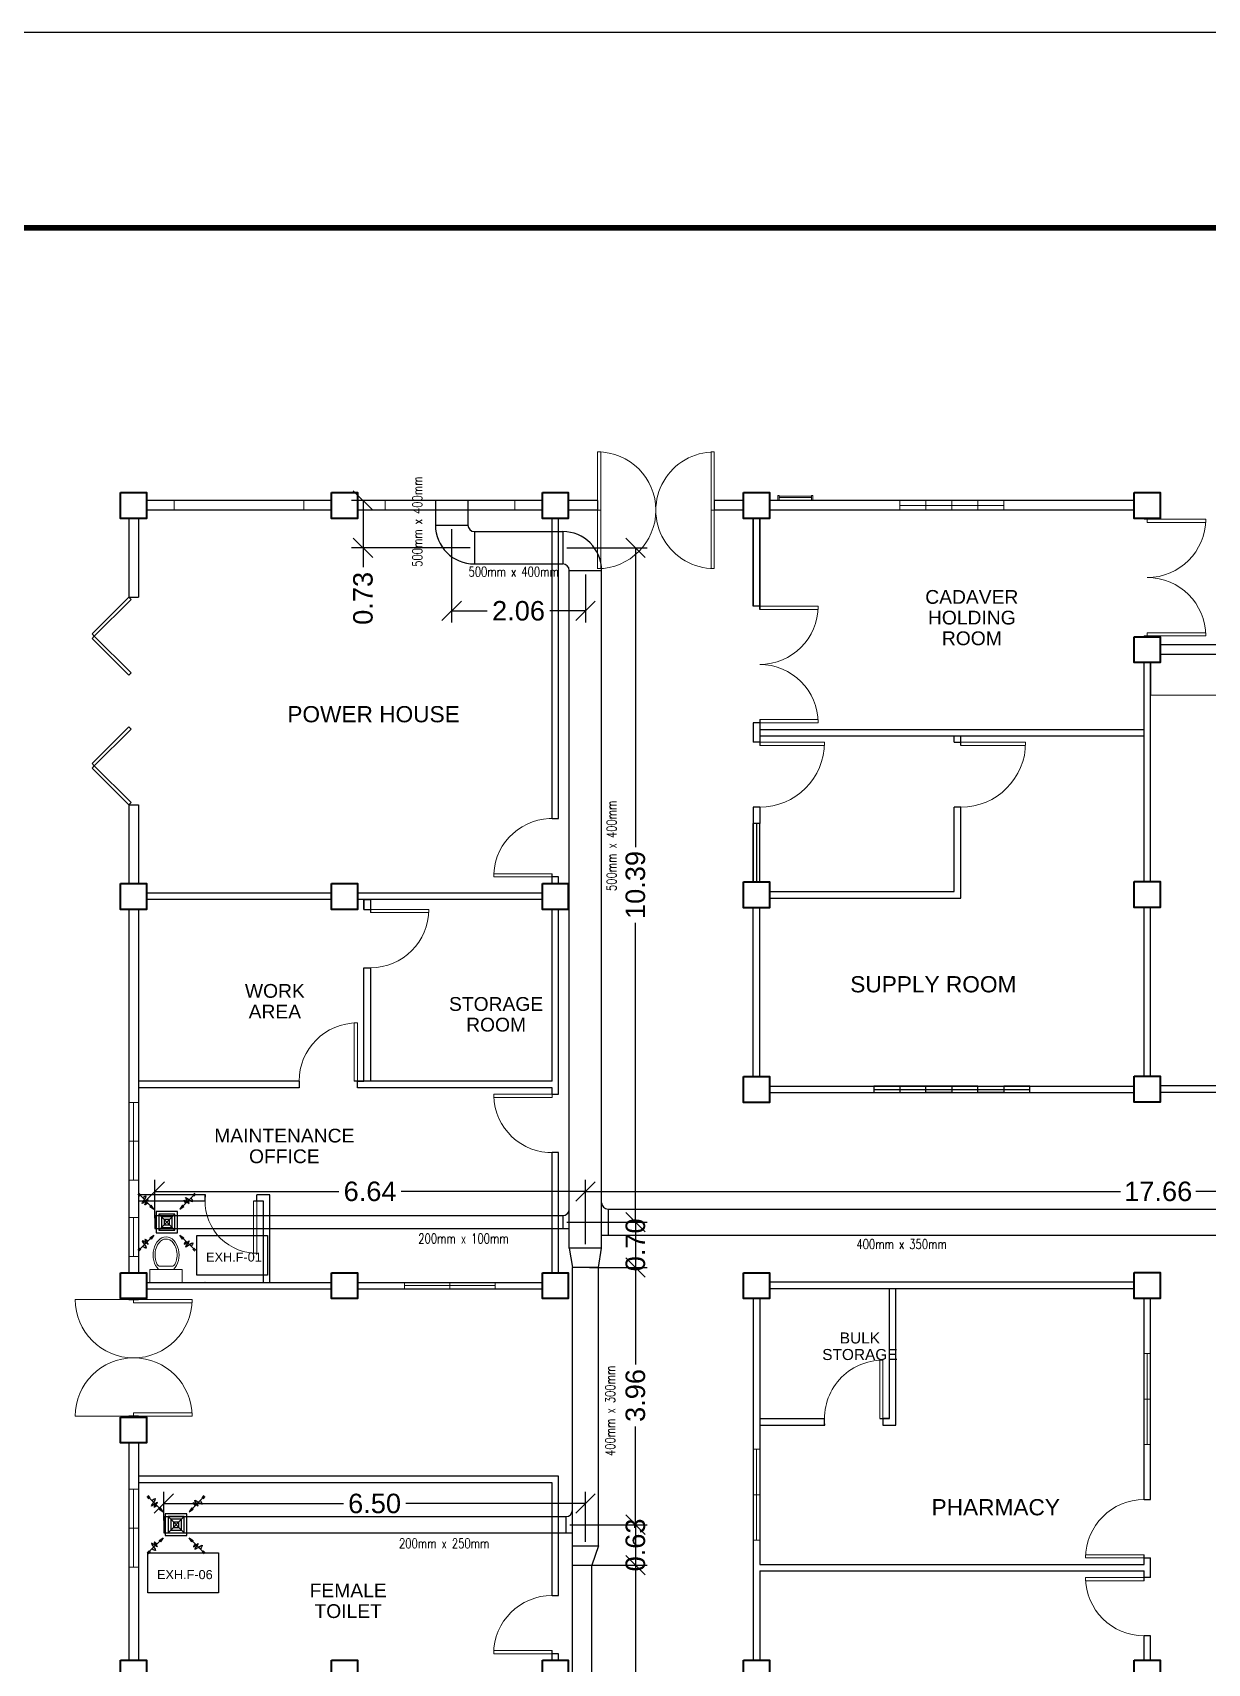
# Model space of a CAD drawing. Header units: millimetres. Extents: x 116 to 538, y 77 to 149.
# Drawn here: x 140.91 to 159.02, y 123.45 to 148.59 of the extents above; entities that cross this region are included whole.
import ezdxf

# ---------------------------------------------------------------- set-up
doc = ezdxf.new("R2010")
doc.units = ezdxf.units.MM
doc.header["$MEASUREMENT"] = 0
for name, color, linetype in [('.1', 1, 'Continuous'), ('AIR', 7, 'Continuous'), ('AIR-00', 8, 'Continuous'), ('AIR-03', 30, 'Continuous'), ('dimen', 7, 'Continuous'), ('ducting label', 7, 'Continuous'), ('exhaust', 7, 'Continuous'), ('label', 7, 'Continuous'), ('Legends', 7, 'Continuous'), ('template', 7, 'Continuous')]:
    doc.layers.add(name, color=color, linetype=linetype)
doc.styles.add('Arch-Dim', font='simplex.shx', dxfattribs={"width": 0.75})
doc.styles.get("Standard").update_dxf_attribs({"font": 'arial.ttf'})
doc.styles.add('SWISSLT175', font='swissl.ttf', dxfattribs={"height": 0.175})
doc.dimstyles.new('Copy of dimension', dxfattribs={"dimtxt": 0.3, "dimasz": 0.3, "dimexe": 0.18, "dimexo": 0.0625, "dimgap": 0.09, "dimtad": 0, "dimzin": 0, "dimdsep": 46, "dimtxsty": 'Standard', "dimblk": 'OBLIQUE', "dimcen": 0.09, "dimclrd": 256, "dimclre": 256, "dimclrt": 256, "dimadec": 0, "dimazin": 0, "dimtfac": 1, "dimtofl": 0, "dimtmove": 0, "dimatfit": 3, "dimldrblk": 'OBLIQUE', "dimfxl": 1, "dimtolj": 1, "dimtzin": 0, "dimarcsym": 0})

# ---------------------------------------------------------------- blocks, each defined once
blk = doc.blocks.new('GRILL-C-IN')
at = {"layer": 'AIR-00', "color": 7, "ltscale": 3}
for p, q in [((-0.623, 0.601), (-0.674, 0.651)), ((-0.601, 0.623), (-0.651, 0.674)), ((-0.637, 0.637), (-0.3, 0.3)), ((0.637, 0.637), (0.3, 0.3)), ((0.601, 0.623), (0.651, 0.674)), ((0.623, 0.601), (0.674, 0.651)), ((-0.637, -0.637), (-0.3, -0.3)), ((0.637, -0.637), (0.3, -0.3)), ((-0.623, -0.601), (-0.674, -0.651)), ((-0.601, -0.623), (-0.651, -0.674)), ((0.601, -0.623), (0.651, -0.674)), ((0.623, -0.601), (0.674, -0.651))]:
    blk.add_line(p, q, dxfattribs=at)
at = {"layer": 'AIR-00', "color": 7}
for p, q in [((-0.188, 0.187), (0.187, -0.188)), ((0.187, 0.187), (-0.188, -0.188))]:
    blk.add_line(p, q, dxfattribs=at)
at = {"layer": 'AIR-00', "color": 7, "ltscale": 3}
for points in [[(-0.362, 0.393), (-0.393, 0.362), (-0.3, 0.3)], [(0.393, 0.362), (0.362, 0.393), (0.3, 0.3)], [(-0.362, -0.393), (-0.393, -0.362), (-0.3, -0.3)], [(0.393, -0.362), (0.362, -0.393), (0.3, -0.3)]]:
    blk.add_lwpolyline(points, close=True, dxfattribs=at)
at = {"layer": 'AIR-00', "color": 7}
for points in [[(-0.188, -0.188), (0.187, -0.188), (0.187, 0.187), (-0.188, 0.187)], [(-0.125, -0.125), (0.125, -0.125), (0.125, 0.125), (-0.125, 0.125)], [(-0.062, -0.062), (0.062, -0.062), (0.062, 0.062), (-0.062, 0.062)]]:
    blk.add_lwpolyline(points, close=True, dxfattribs=at)
at = {"layer": 'AIR-00', "color": 7, "ltscale": 3}
for points in [[(-0.441, 0.441), (-0.512, 0.404), (-0.432, 0.514), (-0.568, 0.43), (-0.477, 0.6), (-0.561, 0.561)], [(0.441, 0.441), (0.404, 0.512), (0.514, 0.432), (0.43, 0.568), (0.6, 0.477), (0.561, 0.561)], [(-0.441, -0.441), (-0.512, -0.404), (-0.432, -0.514), (-0.568, -0.43), (-0.477, -0.6), (-0.561, -0.561)], [(0.441, -0.441), (0.404, -0.512), (0.514, -0.432), (0.43, -0.568), (0.6, -0.477), (0.561, -0.561)]]:
    blk.add_spline(points, degree=3, dxfattribs=at)
for points in [[(-0.3, 0.3), (-0.362, 0.393), (-0.393, 0.362)], [(0.3, 0.3), (0.393, 0.362), (0.362, 0.393)], [(-0.3, -0.3), (-0.362, -0.393), (-0.393, -0.362)], [(0.3, -0.3), (0.393, -0.362), (0.362, -0.393)]]:
    blk.add_solid(points, dxfattribs=at)
at = {"layer": 'AIR-03', "color": 7}
blk.add_lwpolyline([(-0.25, -0.25), (0.25, -0.25), (0.25, 0.25), (-0.25, 0.25)], close=True, dxfattribs=at)
blk = doc.blocks.new('_Oblique')
at = {"color": 0, "linetype": 'ByBlock', "lineweight": -2}
blk.add_line((-0.5, -0.5), (0.5, 0.5), dxfattribs=at)
blk = doc.blocks.new('*D9')
at = {"layer": 'Defpoints', "color": 0, "transparency": 16777216}
for p in [(147.623, 141.373), (146.007, 140.645), (147.723, 140.645)]:
    blk.add_point(p, dxfattribs=at)
at = {"layer": 'dimen', "lineweight": -2, "transparency": 16777216}
for p, q in [((147.561, 141.373), (145.827, 141.373)), ((146.007, 141.373), (146.007, 140.645)), ((147.661, 140.645), (145.827, 140.645)), ((146.007, 140.645), (146.007, 140.345))]:
    blk.add_line(p, q, dxfattribs=at)
at = {"layer": 'dimen', "lineweight": -2, "transparency": 16777216, "xscale": 0.3, "yscale": 0.3, "zscale": 0.3}
for p, rotation in [((146.007, 141.373), 90), ((146.007, 140.645), 270)]:
    blk.add_blockref('_Oblique', p, dxfattribs=dict(at, rotation=rotation))
at = {"layer": 'dimen', "transparency": 16777216, "insert": (146.007, 139.865), "char_height": 0.3, "attachment_point": 5, "rotation": 90}
blk.add_mtext('\\A1;0.73', dxfattribs=at)
blk = doc.blocks.new('*D10')
at = {"layer": 'Defpoints', "color": 0, "transparency": 16777216}
for p in [(147.373, 140.995), (149.435, 140.295), (149.435, 139.672)]:
    blk.add_point(p, dxfattribs=at)
at = {"layer": 'dimen', "lineweight": -2, "transparency": 16777216}
for p, q in [((147.373, 140.932), (147.373, 139.492)), ((149.435, 140.232), (149.435, 139.492)), ((147.373, 139.672), (147.922, 139.672)), ((149.435, 139.672), (148.886, 139.672))]:
    blk.add_line(p, q, dxfattribs=at)
at = {"layer": 'dimen', "lineweight": -2, "transparency": 16777216, "xscale": 0.3, "yscale": 0.3, "zscale": 0.3, "rotation": 180}
blk.add_blockref('_Oblique', (147.373, 139.672), dxfattribs=at)
at = {"layer": 'dimen', "lineweight": -2, "transparency": 16777216, "xscale": 0.3, "yscale": 0.3, "zscale": 0.3}
blk.add_blockref('_Oblique', (149.435, 139.672), dxfattribs=at)
at = {"layer": 'dimen', "transparency": 16777216, "insert": (148.404, 139.672), "char_height": 0.3, "attachment_point": 5}
blk.add_mtext('\\A1;2.06', dxfattribs=at)
blk = doc.blocks.new('*D11')
at = {"layer": 'Defpoints', "color": 0, "transparency": 16777216}
for p in [(149.085, 140.645), (149.085, 130.25), (150.206, 130.25)]:
    blk.add_point(p, dxfattribs=at)
at = {"layer": 'dimen', "lineweight": -2, "transparency": 16777216}
for p, q in [((149.147, 140.645), (150.386, 140.645)), ((150.206, 140.645), (150.206, 136.03)), ((150.206, 130.25), (150.206, 134.865)), ((149.147, 130.25), (150.386, 130.25))]:
    blk.add_line(p, q, dxfattribs=at)
at = {"layer": 'dimen', "lineweight": -2, "transparency": 16777216, "xscale": 0.3, "yscale": 0.3, "zscale": 0.3}
for p, rotation in [((150.206, 140.645), 90), ((150.206, 130.25), 270)]:
    blk.add_blockref('_Oblique', p, dxfattribs=dict(at, rotation=rotation))
at = {"layer": 'dimen', "transparency": 16777216, "insert": (150.206, 135.447), "char_height": 0.3, "attachment_point": 5, "rotation": 90}
blk.add_mtext('\\A1;10.39', dxfattribs=at)
blk = doc.blocks.new('*D12')
at = {"layer": 'Defpoints', "color": 0, "transparency": 16777216}
for p in [(149.085, 130.25), (149.435, 129.55), (150.206, 129.55)]:
    blk.add_point(p, dxfattribs=at)
at = {"layer": 'dimen', "lineweight": -2, "transparency": 16777216}
for p, q in [((149.147, 130.25), (150.386, 130.25)), ((150.206, 130.25), (150.206, 129.55)), ((149.497, 129.55), (150.386, 129.55))]:
    blk.add_line(p, q, dxfattribs=at)
at = {"layer": 'dimen', "lineweight": -2, "transparency": 16777216, "xscale": 0.3, "yscale": 0.3, "zscale": 0.3}
for p, rotation in [((150.206, 130.25), 90), ((150.206, 129.55), 270)]:
    blk.add_blockref('_Oblique', p, dxfattribs=dict(at, rotation=rotation))
at = {"layer": 'dimen', "transparency": 16777216, "insert": (150.206, 129.9), "char_height": 0.3, "attachment_point": 5, "rotation": 90}
blk.add_mtext('\\A1;0.70', dxfattribs=at)
blk = doc.blocks.new('*D13')
at = {"layer": 'Defpoints', "color": 0, "transparency": 16777216}
for p in [(149.435, 129.55), (149.135, 125.586), (150.206, 125.586)]:
    blk.add_point(p, dxfattribs=at)
at = {"layer": 'dimen', "lineweight": -2, "transparency": 16777216}
for p, q in [((149.497, 129.55), (150.386, 129.55)), ((150.206, 129.55), (150.206, 128.058)), ((150.206, 125.586), (150.206, 127.099)), ((149.197, 125.586), (150.386, 125.586))]:
    blk.add_line(p, q, dxfattribs=at)
at = {"layer": 'dimen', "lineweight": -2, "transparency": 16777216, "xscale": 0.3, "yscale": 0.3, "zscale": 0.3}
for p, rotation in [((150.206, 129.55), 90), ((150.206, 125.586), 270)]:
    blk.add_blockref('_Oblique', p, dxfattribs=dict(at, rotation=rotation))
at = {"layer": 'dimen', "transparency": 16777216, "insert": (150.206, 127.578), "char_height": 0.3, "attachment_point": 5, "rotation": 90}
blk.add_mtext('\\A1;3.96', dxfattribs=at)
blk = doc.blocks.new('*D14')
at = {"layer": 'Defpoints', "color": 0, "transparency": 16777216}
for p in [(149.135, 125.586), (149.385, 124.961), (150.206, 124.961)]:
    blk.add_point(p, dxfattribs=at)
at = {"layer": 'dimen', "lineweight": -2, "transparency": 16777216}
for p, q in [((149.197, 125.586), (150.386, 125.586)), ((150.206, 125.586), (150.206, 124.961)), ((149.447, 124.961), (150.386, 124.961))]:
    blk.add_line(p, q, dxfattribs=at)
at = {"layer": 'dimen', "lineweight": -2, "transparency": 16777216, "xscale": 0.3, "yscale": 0.3, "zscale": 0.3}
for p, rotation in [((150.206, 125.586), 90), ((150.206, 124.961), 270)]:
    blk.add_blockref('_Oblique', p, dxfattribs=dict(at, rotation=rotation))
at = {"layer": 'dimen', "transparency": 16777216, "insert": (150.206, 125.274), "char_height": 0.3, "attachment_point": 5, "rotation": 90}
blk.add_mtext('\\A1;0.63', dxfattribs=at)
blk = doc.blocks.new('*D15')
at = {"layer": 'Defpoints', "color": 0, "transparency": 16777216}
for p in [(149.385, 124.961), (149.135, 116.386), (150.206, 116.386)]:
    blk.add_point(p, dxfattribs=at)
at = {"layer": 'dimen', "lineweight": -2, "transparency": 16777216}
for p, q in [((149.447, 124.961), (150.386, 124.961)), ((150.206, 124.961), (150.206, 121.154)), ((150.206, 116.386), (150.206, 120.193)), ((149.197, 116.386), (150.386, 116.386))]:
    blk.add_line(p, q, dxfattribs=at)
at = {"layer": 'dimen', "lineweight": -2, "transparency": 16777216, "xscale": 0.3, "yscale": 0.3, "zscale": 0.3}
for p, rotation in [((150.206, 124.961), 90), ((150.206, 116.386), 270)]:
    blk.add_blockref('_Oblique', p, dxfattribs=dict(at, rotation=rotation))
at = {"layer": 'dimen', "transparency": 16777216, "insert": (150.206, 120.673), "char_height": 0.3, "attachment_point": 5, "rotation": 90}
blk.add_mtext('\\A1;8.58', dxfattribs=at)
blk = doc.blocks.new('*D23')
at = {"layer": 'Defpoints', "color": 0, "transparency": 16777216}
for p in [(142.935, 125.912), (142.935, 125.586), (149.435, 125.261)]:
    blk.add_point(p, dxfattribs=at)
at = {"layer": 'dimen', "lineweight": -2, "transparency": 16777216}
for p, q in [((142.935, 125.649), (142.935, 126.092)), ((149.435, 125.324), (149.435, 126.092)), ((142.935, 125.912), (145.705, 125.912)), ((149.435, 125.912), (146.665, 125.912))]:
    blk.add_line(p, q, dxfattribs=at)
at = {"layer": 'dimen', "lineweight": -2, "transparency": 16777216, "xscale": 0.3, "yscale": 0.3, "zscale": 0.3, "rotation": 180}
blk.add_blockref('_Oblique', (142.935, 125.912), dxfattribs=at)
at = {"layer": 'dimen', "lineweight": -2, "transparency": 16777216, "xscale": 0.3, "yscale": 0.3, "zscale": 0.3}
blk.add_blockref('_Oblique', (149.435, 125.912), dxfattribs=at)
at = {"layer": 'dimen', "transparency": 16777216, "insert": (146.185, 125.912), "char_height": 0.3, "attachment_point": 5}
blk.add_mtext('\\A1;6.50', dxfattribs=at)
blk = doc.blocks.new('*D24')
at = {"layer": 'Defpoints', "color": 0, "transparency": 16777216}
for p in [(142.797, 130.723), (142.797, 130.25), (149.435, 129.85)]:
    blk.add_point(p, dxfattribs=at)
at = {"layer": 'dimen', "lineweight": -2, "transparency": 16777216}
for p, q in [((142.797, 130.313), (142.797, 130.903)), ((142.797, 130.723), (145.636, 130.723)), ((149.435, 130.723), (146.596, 130.723)), ((149.435, 129.913), (149.435, 130.903))]:
    blk.add_line(p, q, dxfattribs=at)
at = {"layer": 'dimen', "lineweight": -2, "transparency": 16777216, "xscale": 0.3, "yscale": 0.3, "zscale": 0.3, "rotation": 180}
blk.add_blockref('_Oblique', (142.797, 130.723), dxfattribs=at)
at = {"layer": 'dimen', "lineweight": -2, "transparency": 16777216, "xscale": 0.3, "yscale": 0.3, "zscale": 0.3}
blk.add_blockref('_Oblique', (149.435, 130.723), dxfattribs=at)
at = {"layer": 'dimen', "transparency": 16777216, "insert": (146.116, 130.723), "char_height": 0.3, "attachment_point": 5}
blk.add_mtext('\\A1;6.64', dxfattribs=at)
blk = doc.blocks.new('*D25')
at = {"layer": 'Defpoints', "color": 0, "transparency": 16777216}
for p in [(167.093, 130.723), (167.093, 130.55), (149.435, 129.85)]:
    blk.add_point(p, dxfattribs=at)
at = {"layer": 'dimen', "lineweight": -2, "transparency": 16777216}
for p, q in [((149.435, 129.913), (149.435, 130.903)), ((149.435, 130.723), (157.682, 130.723)), ((167.093, 130.723), (158.846, 130.723)), ((167.093, 130.613), (167.093, 130.903))]:
    blk.add_line(p, q, dxfattribs=at)
at = {"layer": 'dimen', "lineweight": -2, "transparency": 16777216, "xscale": 0.3, "yscale": 0.3, "zscale": 0.3, "rotation": 180}
blk.add_blockref('_Oblique', (149.435, 130.723), dxfattribs=at)
at = {"layer": 'dimen', "lineweight": -2, "transparency": 16777216, "xscale": 0.3, "yscale": 0.3, "zscale": 0.3}
blk.add_blockref('_Oblique', (167.093, 130.723), dxfattribs=at)
at = {"layer": 'dimen', "transparency": 16777216, "insert": (158.264, 130.723), "char_height": 0.3, "attachment_point": 5}
blk.add_mtext('\\A1;17.66', dxfattribs=at)

msp = doc.modelspace()

# ---------------------------------------------------------------- linework, layer by layer
at = {"layer": '.1', "color": 0}
msp.add_line((215.428, 148.586), (116.152, 148.586), dxfattribs=at)
at = {"color": 8, "lineweight": 13}
for p, q in [((149.621, 141.223), (149.621, 142.123)), ((149.621, 142.123), (149.671, 142.123)), ((149.671, 142.123), (149.671, 141.223)), ((151.421, 142.123), (151.371, 142.123)), ((151.371, 142.123), (151.371, 141.223)), ((151.421, 141.223), (151.421, 142.123)), ((151.421, 141.273), (151.421, 141.173)), ((149.621, 141.223), (149.621, 140.323)), ((149.621, 141.223), (149.671, 141.223)), ((149.671, 141.223), (149.621, 141.223)), ((149.621, 141.173), (149.621, 140.322)), ((149.671, 140.323), (149.671, 141.223)), ((151.371, 140.323), (151.371, 141.223)), ((151.371, 141.223), (151.421, 141.223)), ((151.371, 141.223), (151.421, 141.223)), ((151.421, 141.223), (151.421, 140.323)), ((151.421, 141.173), (151.421, 140.323)), ((158.046, 141.098), (158.046, 141.086)), ((158.046, 141.086), (158.096, 141.086)), ((158.096, 141.086), (158.996, 141.086)), ((158.096, 141.036), (158.096, 141.086)), ((158.996, 141.036), (158.096, 141.036)), ((158.146, 141.086), (158.146, 141.098)), ((158.996, 141.086), (158.996, 141.036)), ((149.621, 140.323), (149.671, 140.323)), ((151.421, 140.323), (151.371, 140.323)), ((152.121, 139.746), (153.021, 139.746)), ((153.021, 139.696), (152.121, 139.696)), ((153.021, 139.746), (153.021, 139.696)), ((158.046, 139.274), (158.046, 139.286)), ((158.046, 139.286), (158.096, 139.286)), ((158.996, 139.336), (158.096, 139.336)), ((158.096, 139.286), (158.096, 139.336)), ((158.096, 139.286), (158.996, 139.286)), ((158.146, 139.274), (158.146, 139.286)), ((158.996, 139.286), (158.996, 139.336)), ((153.021, 137.996), (152.121, 137.996)), ((152.121, 137.946), (153.021, 137.946)), ((153.021, 137.946), (153.021, 137.996)), ((152.121, 137.646), (153.121, 137.646)), ((153.121, 137.596), (152.121, 137.596)), ((153.121, 137.646), (153.121, 137.596)), ((155.221, 137.646), (156.221, 137.646)), ((156.221, 137.596), (155.221, 137.596)), ((148.021, 135.621), (148.921, 135.621)), ((148.021, 135.571), (148.021, 135.621)), ((148.921, 135.571), (148.021, 135.571)), ((146.121, 135.071), (147.021, 135.071)), ((147.021, 135.021), (146.121, 135.021)), ((147.021, 135.071), (147.021, 135.021)), ((145.871, 133.321), (145.871, 132.421)), ((145.921, 133.321), (145.871, 133.321)), ((145.921, 132.421), (145.921, 133.321)), ((148.021, 132.221), (148.021, 132.171)), ((148.921, 132.221), (148.021, 132.221)), ((148.021, 132.171), (148.921, 132.171)), ((148.921, 132.171), (148.921, 132.221)), ((144.321, 129.771), (144.321, 130.571)), ((144.371, 130.571), (144.371, 129.771)), ((144.371, 129.771), (144.321, 129.771)), ((142.471, 129.058), (141.571, 129.058)), ((142.471, 129.058), (143.371, 129.058)), ((142.471, 129.008), (142.471, 129.058)), ((143.371, 129.008), (142.471, 129.008)), ((143.371, 129.058), (143.371, 129.008)), ((154.021, 128.123), (153.971, 128.123)), ((153.971, 128.123), (153.971, 127.223)), ((154.021, 127.223), (154.021, 128.123)), ((142.471, 127.258), (141.571, 127.258)), ((142.471, 127.308), (143.371, 127.308)), ((142.471, 127.258), (142.471, 127.308)), ((143.371, 127.258), (142.471, 127.258)), ((143.371, 127.308), (143.371, 127.258)), ((157.146, 125.073), (157.146, 125.123)), ((157.146, 125.123), (158.046, 125.123)), ((158.046, 125.073), (157.146, 125.073)), ((157.146, 124.773), (157.146, 124.723)), ((158.046, 124.773), (157.146, 124.773)), ((157.146, 124.723), (158.046, 124.723)), ((148.021, 123.646), (148.921, 123.646)), ((148.021, 123.596), (148.021, 123.646)), ((148.921, 123.596), (148.021, 123.596))]:
    msp.add_line(p, q, dxfattribs=at)
at = {"color": 8, "lineweight": 25}
for p, q in [((145.521, 141.373), (142.671, 141.373)), ((148.771, 141.373), (145.921, 141.373)), ((149.621, 141.373), (149.171, 141.373)), ((149.621, 141.373), (149.171, 141.373)), ((149.621, 141.373), (149.621, 141.223)), ((151.871, 141.373), (151.421, 141.373)), ((151.871, 141.373), (151.421, 141.373)), ((151.421, 141.373), (151.421, 141.223)), ((157.896, 141.373), (152.271, 141.373)), ((142.396, 141.096), (142.396, 139.883)), ((142.396, 141.096), (142.396, 139.883)), ((142.546, 141.096), (142.546, 139.883)), ((145.521, 141.223), (142.671, 141.223)), ((148.771, 141.223), (145.921, 141.223)), ((148.921, 136.471), (148.921, 141.096)), ((149.021, 136.471), (149.021, 141.096)), ((149.621, 141.223), (149.171, 141.223)), ((151.871, 141.223), (151.421, 141.223)), ((152.021, 139.746), (152.021, 141.096)), ((152.021, 141.096), (152.021, 139.746)), ((152.121, 139.696), (152.121, 141.096)), ((152.121, 141.096), (152.121, 139.696)), ((157.896, 141.223), (152.271, 141.223)), ((142.396, 139.883), (142.546, 139.883)), ((152.121, 139.746), (152.021, 139.746)), ((163.896, 139.149), (158.296, 139.149)), ((158.046, 135.499), (158.046, 138.874)), ((158.046, 138.346), (158.046, 138.874)), ((158.146, 135.499), (158.146, 138.874)), ((158.146, 138.874), (158.146, 138.374)), ((163.896, 138.999), (158.296, 138.999)), ((152.021, 137.946), (152.021, 137.646)), ((152.121, 137.946), (152.021, 137.946)), ((152.121, 137.996), (152.121, 137.596)), ((152.121, 137.846), (158.046, 137.846)), ((152.121, 137.646), (152.021, 137.646)), ((152.121, 137.746), (158.046, 137.746)), ((155.121, 137.646), (155.121, 137.746)), ((155.121, 137.646), (155.221, 137.646)), ((155.221, 137.596), (155.221, 137.746)), ((142.396, 136.683), (142.396, 135.471)), ((142.396, 136.683), (142.396, 135.471)), ((142.396, 136.683), (142.546, 136.683)), ((142.546, 136.683), (142.546, 135.471)), ((152.021, 136.646), (152.021, 136.396)), ((152.121, 136.646), (152.021, 136.646)), ((152.121, 136.646), (152.121, 136.396)), ((155.221, 136.646), (155.121, 136.646)), ((155.121, 135.346), (155.121, 136.646)), ((155.221, 135.246), (155.221, 136.646)), ((148.921, 135.471), (148.921, 135.621)), ((149.021, 135.571), (148.921, 135.571)), ((149.021, 135.471), (149.021, 135.571)), ((145.521, 135.321), (142.671, 135.321)), ((148.771, 135.321), (145.921, 135.321)), ((152.271, 135.346), (155.121, 135.346)), ((152.271, 135.246), (155.121, 135.246)), ((142.396, 135.071), (142.396, 129.471)), ((142.546, 135.071), (142.546, 129.471)), ((145.521, 135.221), (142.671, 135.221)), ((148.771, 135.221), (145.921, 135.221)), ((146.021, 135.221), (146.121, 135.221)), ((146.021, 135.071), (146.021, 135.221)), ((146.021, 135.221), (146.021, 135.071)), ((146.021, 135.071), (146.121, 135.071)), ((146.121, 135.221), (146.121, 135.021)), ((148.921, 132.421), (148.921, 135.071)), ((149.021, 132.221), (149.021, 135.071)), ((152.021, 132.496), (152.021, 135.096)), ((152.121, 132.496), (152.121, 135.096)), ((158.046, 132.499), (158.046, 135.099)), ((158.146, 132.499), (158.146, 135.099)), ((146.021, 132.421), (146.021, 134.171)), ((146.021, 134.171), (146.121, 134.171)), ((146.121, 134.171), (146.121, 132.421)), ((145.021, 132.421), (142.546, 132.421)), ((145.021, 132.321), (142.546, 132.321)), ((145.021, 132.421), (145.021, 132.321)), ((148.921, 132.421), (145.871, 132.421)), ((145.921, 132.421), (146.021, 132.421)), ((145.921, 132.321), (145.921, 132.421)), ((148.921, 132.321), (145.921, 132.321)), ((148.921, 132.221), (148.921, 132.321)), ((152.271, 132.346), (157.896, 132.346)), ((152.271, 132.246), (157.896, 132.246)), ((163.896, 132.349), (158.296, 132.349)), ((163.896, 132.249), (158.296, 132.249)), ((148.921, 132.221), (149.021, 132.221)), ((148.921, 129.471), (148.921, 131.321)), ((149.021, 131.321), (148.921, 131.321)), ((149.021, 129.471), (149.021, 131.321)), ((143.577, 130.671), (142.546, 130.671)), ((143.571, 130.571), (142.546, 130.571)), ((143.571, 130.671), (143.571, 130.571)), ((144.471, 130.571), (144.321, 130.571)), ((144.57, 130.671), (144.371, 130.671)), ((144.371, 130.571), (144.371, 130.671)), ((144.471, 130.571), (144.371, 130.571)), ((144.471, 129.321), (144.471, 130.571)), ((144.571, 129.321), (144.57, 130.671)), ((142.671, 129.321), (145.521, 129.321)), ((142.671, 129.221), (145.521, 129.221)), ((145.921, 129.321), (148.771, 129.321)), ((145.921, 129.221), (148.771, 129.221)), ((157.896, 129.323), (152.271, 129.323)), ((157.896, 129.223), (152.271, 129.223)), ((154.121, 127.223), (154.121, 129.223)), ((154.221, 127.123), (154.221, 129.223)), ((142.396, 129.071), (142.396, 129.058)), ((142.396, 129.058), (142.546, 129.058)), ((142.546, 129.071), (142.546, 129.058)), ((152.021, 129.071), (152.021, 123.496)), ((152.121, 129.071), (152.121, 124.973)), ((158.046, 125.973), (158.046, 129.073)), ((158.146, 125.973), (158.146, 129.073)), ((142.546, 127.258), (142.396, 127.258)), ((142.396, 127.246), (142.396, 127.258)), ((142.546, 127.246), (142.546, 127.258)), ((152.121, 127.223), (153.121, 127.223)), ((153.121, 127.123), (153.121, 127.223)), ((153.971, 127.223), (154.121, 127.223)), ((154.121, 127.223), (154.021, 127.223)), ((154.021, 127.223), (154.021, 127.123)), ((152.121, 127.123), (153.126, 127.123)), ((152.121, 127.123), (152.121, 124.973)), ((154.021, 127.123), (154.221, 127.123)), ((142.396, 126.846), (142.396, 123.496)), ((142.546, 126.846), (142.396, 126.846)), ((142.546, 126.846), (142.546, 123.496)), ((149.021, 126.333), (142.546, 126.333)), ((148.921, 126.233), (142.546, 126.233)), ((148.921, 124.496), (148.921, 126.233)), ((149.021, 124.496), (149.021, 126.333)), ((158.046, 125.973), (158.146, 125.973)), ((152.121, 124.973), (158.046, 124.973)), ((158.046, 124.973), (158.046, 125.123)), ((158.046, 125.073), (158.146, 125.073)), ((158.146, 124.773), (158.146, 125.073)), ((152.121, 124.873), (152.121, 123.496)), ((152.121, 124.873), (158.046, 124.873)), ((158.046, 124.723), (158.046, 124.873)), ((158.146, 124.773), (158.046, 124.773)), ((148.921, 124.496), (149.021, 124.496)), ((158.046, 123.498), (158.046, 123.873)), ((158.146, 123.873), (158.046, 123.873)), ((158.146, 123.498), (158.146, 123.873)), ((148.921, 123.496), (148.921, 123.646)), ((149.021, 123.596), (148.921, 123.596)), ((149.021, 123.496), (149.021, 123.596))]:
    msp.add_line(p, q, dxfattribs=at)
at = {"color": 8, "lineweight": 9}
for p, q in [((143.096, 141.373), (143.096, 141.223)), ((145.096, 141.373), (145.096, 141.223)), ((147.346, 141.373), (146.346, 141.373)), ((146.346, 141.373), (146.346, 141.223)), ((147.346, 141.373), (148.346, 141.373)), ((148.346, 141.373), (148.346, 141.223)), ((152.421, 141.451), (152.401, 141.451)), ((152.401, 141.451), (152.401, 141.371)), ((152.421, 141.371), (152.421, 141.451)), ((152.671, 141.441), (152.421, 141.441)), ((152.671, 141.421), (152.421, 141.421)), ((152.671, 141.441), (152.921, 141.441)), ((152.671, 141.421), (152.921, 141.421)), ((152.921, 141.371), (152.921, 141.451)), ((152.921, 141.451), (152.941, 141.451)), ((152.941, 141.451), (152.941, 141.371)), ((155.083, 141.373), (154.283, 141.373)), ((154.283, 141.373), (154.283, 141.223)), ((155.883, 141.298), (154.283, 141.298)), ((154.683, 141.373), (154.683, 141.223)), ((155.083, 141.373), (155.883, 141.373)), ((155.083, 141.373), (155.083, 141.223)), ((155.483, 141.373), (155.483, 141.223)), ((155.883, 141.373), (155.883, 141.223)), ((158.146, 138.374), (164.046, 138.374)), ((142.546, 132.096), (142.396, 132.096)), ((142.471, 132.096), (142.471, 130.896)), ((142.546, 131.496), (142.546, 132.096)), ((142.546, 131.496), (142.396, 131.496)), ((142.546, 131.496), (142.546, 130.896)), ((142.546, 130.896), (142.396, 130.896)), ((142.396, 129.721), (142.396, 130.321)), ((142.396, 130.321), (142.546, 130.321)), ((142.471, 130.321), (142.471, 129.721)), ((142.546, 129.721), (142.396, 129.721)), ((142.721, 129.321), (142.721, 129.521)), ((142.721, 129.521), (143.221, 129.521)), ((142.88, 129.571), (143.061, 129.571)), ((143.221, 129.521), (143.221, 129.321)), ((143.221, 129.321), (142.721, 129.321)), ((146.646, 129.221), (146.646, 129.321)), ((148.046, 129.271), (146.646, 129.271)), ((148.046, 129.221), (146.646, 129.221)), ((147.346, 129.321), (148.046, 129.321)), ((147.346, 129.321), (147.346, 129.221)), ((148.046, 129.321), (148.046, 129.221)), ((158.046, 127.523), (158.046, 128.223)), ((158.046, 128.223), (158.146, 128.223)), ((158.096, 128.223), (158.096, 126.823)), ((158.146, 128.223), (158.146, 126.823)), ((158.046, 127.523), (158.146, 127.523)), ((152.021, 126.748), (152.121, 126.748)), ((152.071, 126.748), (152.071, 125.348)), ((158.146, 126.823), (158.046, 126.823)), ((142.546, 126.133), (142.396, 126.133)), ((142.471, 126.133), (142.471, 124.933)), ((152.021, 126.048), (152.121, 126.048)), ((142.396, 125.533), (142.546, 125.533)), ((152.121, 125.348), (152.021, 125.348)), ((142.546, 124.933), (142.396, 124.933))]:
    msp.add_line(p, q, dxfattribs=at)
at = {"color": 8, "lineweight": -2}
for p, q in [((148.921, 136.471), (149.021, 136.471)), ((152.021, 135.496), (152.021, 136.396)), ((152.021, 136.396), (152.021, 135.496)), ((152.121, 136.396), (152.021, 136.396)), ((152.071, 136.396), (152.071, 135.496)), ((152.121, 135.496), (152.121, 136.396)), ((152.121, 135.496), (152.121, 136.396)), ((155.121, 135.246), (155.221, 135.246)), ((155.083, 132.346), (153.883, 132.346)), ((153.883, 132.346), (153.883, 132.246)), ((153.883, 132.296), (156.283, 132.296)), ((153.883, 132.246), (156.283, 132.246)), ((154.683, 132.346), (154.283, 132.346)), ((154.283, 132.346), (154.283, 132.246)), ((154.683, 132.246), (154.683, 132.346)), ((155.083, 132.246), (154.683, 132.246)), ((155.483, 132.346), (155.083, 132.346)), ((155.083, 132.346), (155.083, 132.246)), ((155.483, 132.246), (155.483, 132.346)), ((155.883, 132.246), (155.483, 132.246)), ((156.283, 132.346), (155.883, 132.346)), ((155.883, 132.346), (155.883, 132.246)), ((156.283, 132.246), (156.283, 132.346)), ((143.577, 130.671), (143.571, 130.671)), ((153.126, 127.123), (153.121, 127.123))]:
    msp.add_line(p, q, dxfattribs=at)
at = {"color": 8, "lineweight": 35}
for points in [[(142.271, 141.496), (142.671, 141.496), (142.671, 141.096), (142.271, 141.096)], [(145.521, 141.496), (145.921, 141.496), (145.921, 141.096), (145.521, 141.096)], [(148.771, 141.496), (149.171, 141.496), (149.171, 141.096), (148.771, 141.096)], [(151.871, 141.496), (152.271, 141.496), (152.271, 141.096), (151.871, 141.096)], [(157.896, 141.498), (158.296, 141.498), (158.296, 141.098), (157.896, 141.098)], [(157.896, 139.274), (158.296, 139.274), (158.296, 138.874), (157.896, 138.874)], [(151.871, 135.496), (152.271, 135.496), (152.271, 135.096), (151.871, 135.096)], [(157.896, 135.499), (158.296, 135.499), (158.296, 135.099), (157.896, 135.099)], [(142.271, 135.471), (142.671, 135.471), (142.671, 135.071), (142.271, 135.071)], [(145.521, 135.471), (145.921, 135.471), (145.921, 135.071), (145.521, 135.071)], [(148.771, 135.471), (149.171, 135.471), (149.171, 135.071), (148.771, 135.071)], [(151.871, 132.496), (152.271, 132.496), (152.271, 132.096), (151.871, 132.096)], [(157.896, 132.499), (158.296, 132.499), (158.296, 132.099), (157.896, 132.099)], [(142.271, 129.471), (142.671, 129.471), (142.671, 129.071), (142.271, 129.071)], [(145.521, 129.471), (145.921, 129.471), (145.921, 129.071), (145.521, 129.071)], [(148.771, 129.471), (149.171, 129.471), (149.171, 129.071), (148.771, 129.071)], [(151.871, 129.471), (152.271, 129.471), (152.271, 129.071), (151.871, 129.071)], [(157.896, 129.473), (158.296, 129.473), (158.296, 129.073), (157.896, 129.073)], [(142.271, 127.246), (142.671, 127.246), (142.671, 126.846), (142.271, 126.846)], [(142.271, 123.496), (142.671, 123.496), (142.671, 123.096), (142.271, 123.096)], [(145.521, 123.496), (145.921, 123.496), (145.921, 123.096), (145.521, 123.096)], [(148.771, 123.496), (149.171, 123.496), (149.171, 123.096), (148.771, 123.096)], [(151.871, 123.496), (152.271, 123.496), (152.271, 123.096), (151.871, 123.096)], [(157.896, 123.498), (158.296, 123.498), (158.296, 123.098), (157.896, 123.098)]]:
    msp.add_lwpolyline(points, close=True, dxfattribs=at)
at = {"color": 8, "lineweight": 9}
for points in [[(143.096, 141.373), (145.096, 141.373), (145.096, 141.223), (143.096, 141.223)], [(146.346, 141.373), (148.346, 141.373), (148.346, 141.223), (146.346, 141.223)], [(154.283, 141.373), (155.883, 141.373), (155.883, 141.223), (154.283, 141.223)], [(153.883, 132.346), (156.283, 132.346), (156.283, 132.246), (153.883, 132.246)], [(142.396, 132.096), (142.546, 132.096), (142.546, 130.896), (142.396, 130.896)], [(142.396, 130.321), (142.546, 130.321), (142.546, 129.721), (142.396, 129.721)], [(146.646, 129.321), (148.046, 129.321), (148.046, 129.221), (146.646, 129.221)], [(158.046, 128.223), (158.146, 128.223), (158.146, 126.823), (158.046, 126.823)], [(152.021, 126.748), (152.121, 126.748), (152.121, 125.348), (152.021, 125.348)], [(152.021, 126.748), (152.121, 126.748), (152.121, 125.348), (152.021, 125.348)], [(142.396, 126.133), (142.546, 126.133), (142.546, 124.933), (142.396, 124.933)]]:
    msp.add_lwpolyline(points, close=True, dxfattribs=at)
at = {"color": 8, "lineweight": 13}
for points in [[(142.431, 139.848), (142.396, 139.883), (141.83, 139.317), (141.865, 139.282)], [(142.431, 138.716), (142.396, 138.681), (141.83, 139.247), (141.865, 139.282)], [(142.431, 137.85), (142.396, 137.885), (141.83, 137.319), (141.865, 137.284)], [(142.431, 136.718), (142.396, 136.683), (141.83, 137.249), (141.865, 137.284)]]:
    msp.add_lwpolyline(points, close=True, dxfattribs=at)
for centre, radius, start, end in [((149.621, 141.223), 0.9, 270.0079, 90), ((151.421, 141.223), 0.9, 90, 270.0009), ((158.096, 141.086), 0.9, 270, 0), ((158.096, 139.286), 0.9, 0, 90), ((152.121, 139.746), 0.9, 270, 0), ((152.121, 137.946), 0.9, 0, 90), ((152.121, 137.646), 1, 270, 0), ((155.221, 137.646), 1, 270, 0), ((148.921, 135.571), 0.901, 86.8202, 176.8202), ((146.121, 135.071), 0.9, 270, 0), ((145.921, 132.421), 0.9, 90, 180), ((148.921, 132.221), 0.9, 181.5911, 271.5911), ((144.371, 130.571), 0.8, 172.8192, 266.4167), ((142.471, 129.058), 0.9, 180, 0), ((142.471, 127.258), 0.9, 0, 180), ((154.021, 127.223), 0.9, 90, 186.3794), ((158.046, 125.073), 0.9, 90, 180), ((158.046, 124.773), 0.9, 180, 270), ((148.921, 123.596), 0.9, 90, 180)]:
    msp.add_arc(centre, radius, start, end, dxfattribs=at)
at = {"color": 8, "lineweight": 9}
for centre, start, end in [((142.88, 129.621), 208.1501, 270), ((143.061, 129.621), 270, 331.9916)]:
    msp.add_arc(centre, 0.05, start, end, dxfattribs=at)
at = {"color": 8, "lineweight": 9, "extrusion": (0, 0, -1)}
msp.add_ellipse((142.971, 129.746), major_axis=(0, -0.275), ratio=0.727273, start_param=0.612555, end_param=5.670631, dxfattribs=at)
at = {"color": 8, "lineweight": 9}
msp.add_open_spline([(142.836, 129.597), (142.827, 129.613), (142.82, 129.631), (142.793, 129.723), (142.798, 129.81), (142.856, 129.941), (142.906, 129.983), (143.004, 129.996), (143.056, 129.97), (143.13, 129.859), (143.148, 129.775), (143.132, 129.662), (143.121, 129.627), (143.105, 129.597)], degree=3, knots=[0.937253, 0.937253, 0.937253, 0.937253, 1.185372, 1.185372, 2.113864, 2.113864, 3.042356, 3.042356, 3.970847, 3.970847, 4.899339, 4.899339, 5.346062, 5.346062, 5.346062, 5.346062], dxfattribs=at)
for p in [(143.571, 129.321), (148.921, 125.762), (148.921, 125.026)]:
    msp.add_point(p, dxfattribs=at)
at = {"layer": 'exhaust'}
for p, q in [((147.123, 141.373), (147.123, 140.995)), ((147.623, 141.373), (147.623, 140.995)), ((147.123, 140.995), (147.623, 140.995)), ((147.723, 140.895), (149.085, 140.895)), ((147.723, 140.895), (147.723, 140.395)), ((149.085, 140.895), (149.085, 140.395)), ((147.723, 140.395), (149.085, 140.395)), ((149.185, 129.85), (149.185, 140.295)), ((149.185, 140.295), (149.685, 140.295)), ((149.685, 129.85), (149.685, 140.295)), ((142.797, 130.35), (149.085, 130.35)), ((142.797, 130.35), (142.797, 130.15)), ((149.085, 130.35), (149.085, 130.15)), ((149.785, 130.45), (167.393, 130.45)), ((149.785, 130.45), (149.785, 130.05)), ((142.797, 130.15), (149.185, 130.15)), ((149.685, 130.05), (172.696, 130.05)), ((149.685, 129.85), (149.185, 129.85)), ((149.185, 129.85), (149.235, 129.55)), ((149.635, 129.55), (149.685, 129.85)), ((149.235, 107.391), (149.235, 129.55)), ((149.635, 129.55), (149.235, 129.55)), ((149.635, 125.261), (149.635, 129.55)), ((142.935, 125.711), (149.135, 125.711)), ((142.935, 125.711), (142.935, 125.461)), ((149.135, 125.711), (149.135, 125.461)), ((149.235, 125.261), (149.635, 125.261)), ((149.635, 125.261), (149.535, 124.961)), ((149.235, 124.961), (149.535, 124.961)), ((149.535, 116.061), (149.535, 124.961))]:
    msp.add_line(p, q, dxfattribs=at)
at = {"layer": 'exhaust', "color": 7}
msp.add_line((142.935, 125.461), (149.235, 125.461), dxfattribs=at)
at = {"layer": 'exhaust'}
for centre, radius, start, end in [((147.723, 140.995), 0.6, 180, 270), ((147.723, 140.995), 0.1, 180, 270), ((149.085, 140.295), 0.6, 0, 90), ((149.085, 140.295), 0.1, 0, 90), ((149.785, 130.55), 0.1, 180, 270), ((149.085, 130.45), 0.1, 270, 0), ((149.135, 125.811), 0.1, 270, 0)]:
    msp.add_arc(centre, radius, start, end, dxfattribs=at)
at = {"layer": 'Legends'}
for points in [[(143.445, 130.045), (144.536, 130.045), (144.536, 129.433), (143.445, 129.433)], [(142.689, 125.15), (143.779, 125.15), (143.779, 124.538), (142.689, 124.538)]]:
    msp.add_lwpolyline(points, close=True, dxfattribs=at)
at = {"layer": 'template', "linetype": 'Continuous', "const_width": 0.0853}
msp.add_lwpolyline([(122.169, 81.198), (212.42, 81.198), (212.42, 145.577), (122.169, 145.577)], close=True, dxfattribs=at)

# ---------------------------------------------------------------- block references
at = {"layer": 'AIR', "xscale": 0.6658363358532475, "yscale": 0.6658363358532475, "zscale": 0.6658363358532475}
for p in [(142.983, 130.25), (143.126, 125.586)]:
    msp.add_blockref('GRILL-C-IN', p, dxfattribs=at)

# ---------------------------------------------------------------- texts
at = {"layer": 'ducting label', "color": 7, "linetype": 'Continuous', "lineweight": 25, "char_height": 0.15, "attachment_point": 1, "rotation": 90, "style": 'Arch-Dim'}
for s, insert in [('\\A1;500mm x 400mm', (146.769, 140.351)), ('\\A1;500mm x 400mm', (149.763, 135.354)), ('\\A1;400mm x 300mm', (149.742, 126.644))]:
    msp.add_mtext_dynamic_manual_height_columns(s, width=1.60667, gutter_width=1.011, heights=[0], dxfattribs=dict(at, insert=insert))
at = {"layer": 'ducting label', "color": 7, "linetype": 'Continuous', "lineweight": 25, "char_height": 0.15, "attachment_point": 1, "style": 'Arch-Dim'}
for s, width, heights, insert in [('\\A1;500mm x 400mm', 1.60667, [0], (147.633, 140.351)), ('\\A1;200mm x 100mm', 1.60667, [0], (146.859, 130.073)), ('\\A1;400mm x 350mm', 1.6476, [0], (153.613, 129.986)), ('\\A1;200mm x 250mm', 1.60667, [0.15], (146.562, 125.374))]:
    msp.add_mtext_dynamic_manual_height_columns(s, width=width, gutter_width=1.011, heights=heights, dxfattribs=dict(at, insert=insert))
at = {"layer": 'label', "color": 8, "lineweight": -2, "ltscale": 0.4, "attachment_point": 5, "line_spacing_factor": 0.9, "style": 'SWISSLT175'}
for s, insert, char_height in [('CADAVER \\PHOLDING\\PROOM', (155.391, 139.567), 0.2125), ('POWER HOUSE', (146.169, 138.078), 0.25), ('SUPPLY ROOM', (154.798, 133.915), 0.25), ('WORK\\PAREA', (144.648, 133.655), 0.2125), ('STORAGE\\PROOM', (148.058, 133.452), 0.2125), ('MAINTENANCE\\POFFICE', (144.794, 131.423), 0.2125), ('BULK\\PSTORAGE', (153.666, 128.336), 0.17), ('PHARMACY', (155.76, 125.854), 0.25), ('FEMALE\\PTOILET', (145.778, 124.412), 0.2125)]:
    msp.add_mtext(s, dxfattribs=dict(at, insert=insert, char_height=char_height))
at = {"layer": 'Legends', "linetype": 'Continuous', "lineweight": 25, "char_height": 0.14, "attachment_point": 1}
for s, insert in [('EXH.F-01', (143.588, 129.782)), ('EXH.F-06', (142.831, 124.887))]:
    msp.add_mtext_dynamic_manual_height_columns(s, width=0.44811, gutter_width=1.011, heights=[0], dxfattribs=dict(at, insert=insert))

# ---------------------------------------------------------------- dimensions: what is measured, and where the dimension line sits
at = {"layer": 'dimen'}
for base, p1, p2, picture, middle in [((146.007, 140.645), (147.623, 141.373), (147.723, 140.645), '*D9', (146.007, 139.865)), ((150.2056, 130.2501), (149.0846, 140.6448), (149.0846, 130.2501), '*D11', (150.2056, 135.4474)), ((150.2056, 116.3857), (149.3846, 124.9611), (149.1346, 116.3857), '*D15', (150.2056, 120.6734))]:
    dim = msp.add_linear_dim(base=base, p1=p1, p2=p2, angle=90, dimstyle='Copy of dimension', dxfattribs=at)
    dim.commit()
    dim.dimension.update_dxf_attribs({"geometry": picture, "text_midpoint": middle})
for base, p1, p2, picture, middle in [((149.435, 139.672), (147.373, 140.995), (149.435, 140.295), '*D10', (148.404, 139.672)), ((142.797, 130.723), (149.435, 129.85), (142.797, 130.25), '*D24', (146.116, 130.723)), ((167.093, 130.723), (149.435, 129.85), (167.093, 130.55), '*D25', (158.264, 130.723)), ((142.935, 125.912), (149.435, 125.261), (142.935, 125.586), '*D23', (146.185, 125.912))]:
    dim = msp.add_linear_dim(base=base, p1=p1, p2=p2, dimstyle='Copy of dimension', dxfattribs=at)
    dim.commit()
    dim.dimension.update_dxf_attribs({"geometry": picture, "text_midpoint": middle})
for base, p1, p2, picture, middle in [((150.206, 129.55), (149.085, 130.25), (149.435, 129.55), '*D12', (150.206, 129.9)), ((150.206, 125.586), (149.435, 129.55), (149.135, 125.586), '*D13', (150.206, 127.578)), ((150.205639302, 124.961051808), (149.134572349, 125.586051808), (149.384572349, 124.961051808), '*D14', (150.205639302, 125.273551808))]:
    dim = msp.add_linear_dim(base=base, p1=p1, p2=p2, angle=90, dimstyle='Copy of dimension', dxfattribs=at)
    dim.commit()
    dim.dimension.update_dxf_attribs({"geometry": picture, "text_midpoint": middle, "dimtype": 160})

doc.saveas('drawing.dxf')
